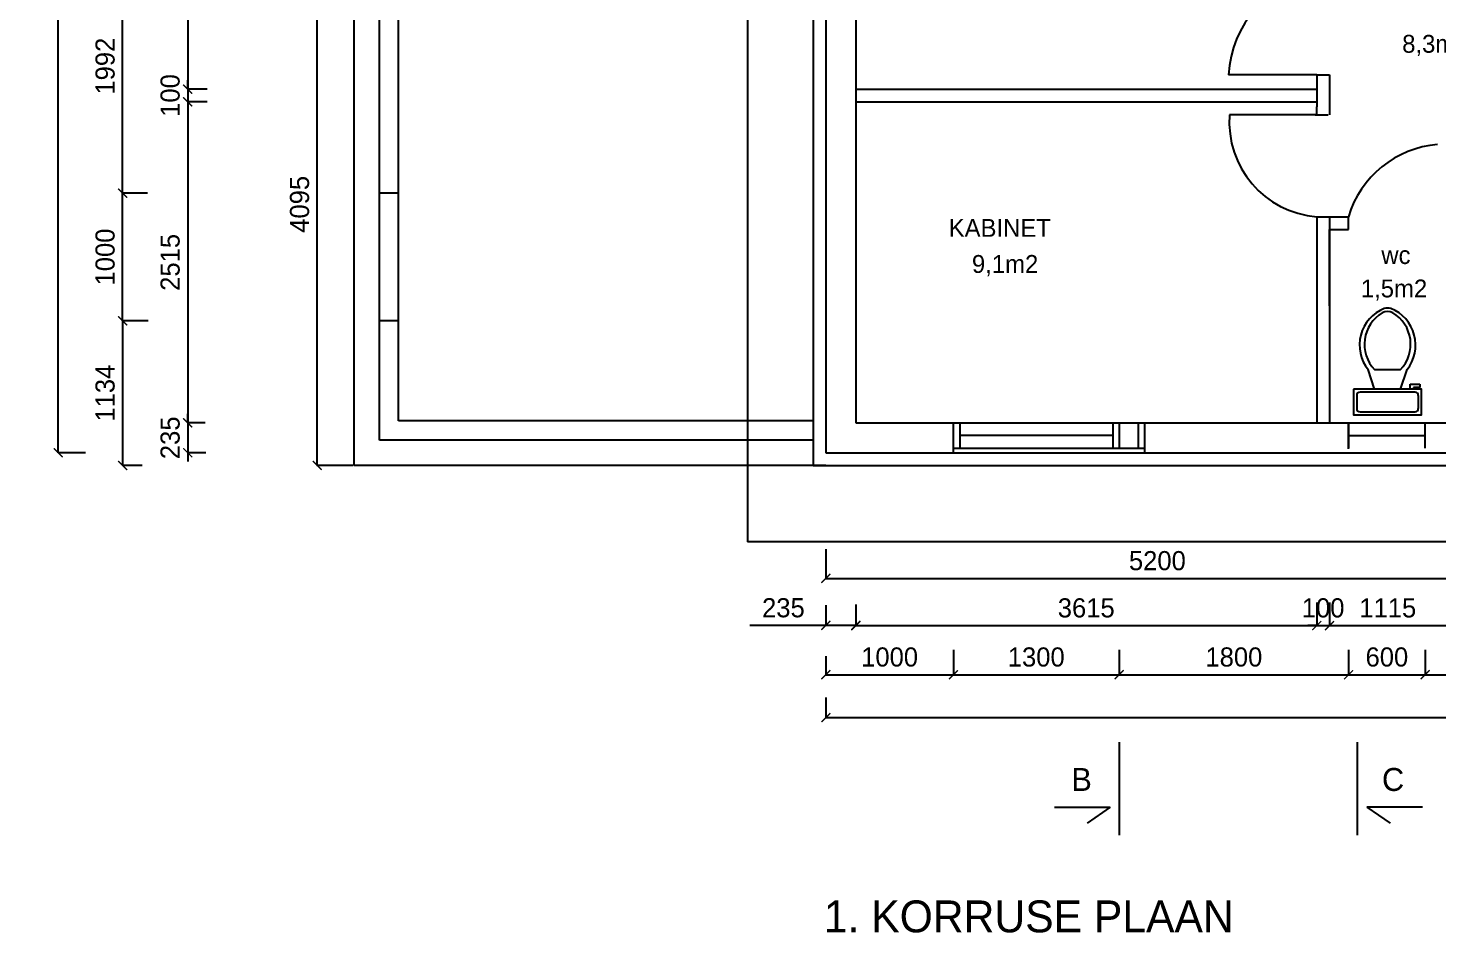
# Model space of a CAD drawing. Header units: millimetres. Extents: x -183747 to 314141, y 291435 to 411008.
# Drawn here: x -183747 to -172692, y 385616 to 392706 of the extents above; entities that cross this region are included whole.
import ezdxf

# ---------------------------------------------------------------- set-up
doc = ezdxf.new("R2010")
doc.units = ezdxf.units.MM
for name, color, linetype in [('kivivooder', 254, 'Continuous'), ('kollane', 5, 'Continuous'), ('pun', 1, 'Continuous'), ('TEKST', 7, 'Continuous'), ('uks', 5, 'Continuous')]:
    doc.layers.add(name, color=color, linetype=linetype)
doc.dimstyles.new('ISO-25', dxfattribs={"dimtxt": 2.5, "dimasz": 2.5, "dimexe": 1.25, "dimexo": 0.625, "dimgap": 6.25, "dimtad": 1, "dimdec": 0, "dimtxsty": 'Standard', "dimcen": 2.5, "dimadec": 0, "dimazin": 0, "dimtfac": 1, "dimtdec": 0, "dimtmove": 0, "dimatfit": 3, "dimfxl": 0, "dimarcsym": 0})

# ---------------------------------------------------------------- blocks, each defined once
blk = doc.blocks.new('_ArchTick')
at = {"color": 0, "linetype": 'ByBlock', "const_width": 0.15}
blk.add_lwpolyline([(-0.5, -0.5), (0.5, 0.5)], dxfattribs=at)
blk = doc.blocks.new('*D84')
at = {"layer": 'Defpoints', "color": 0}
for p in [(-181480, 393374), (-181191, 393374), (-181191, 389279)]:
    blk.add_point(p, dxfattribs=at)
at = {"layer": 'pun', "color": 0, "lineweight": -2}
for p, q in [((-181198, 393374), (-181482, 393374)), ((-181480, 389279), (-181480, 393374)), ((-181198, 389279), (-181482, 389279))]:
    blk.add_line(p, q, dxfattribs=at)
at = {"layer": 'pun', "color": 0, "lineweight": -2, "xscale": 70, "yscale": 70, "zscale": 70}
for p, rotation in [((-181480, 393374), 90), ((-181480, 389279), 270)]:
    blk.add_blockref('_ArchTick', p, dxfattribs=dict(at, rotation=rotation))
at = {"layer": 'pun', "color": 0, "insert": (-181618, 391326), "char_height": 150, "attachment_point": 5, "rotation": 90}
blk.add_mtext('4095', dxfattribs=at)
blk = doc.blocks.new('*D57')
at = {"layer": 'Defpoints', "color": 0}
for p in [(-176491, 387841), (-175191, 387841), (-175191, 387639)]:
    blk.add_point(p, dxfattribs=at)
at = {"layer": 'pun', "color": 0, "lineweight": -2}
for p, q in [((-176491, 387835), (-176491, 387638)), ((-175191, 387835), (-175191, 387638)), ((-176491, 387639), (-175191, 387639))]:
    blk.add_line(p, q, dxfattribs=at)
at = {"layer": 'pun', "color": 0, "lineweight": -2, "xscale": 70, "yscale": 70, "zscale": 70, "rotation": 180}
blk.add_blockref('_ArchTick', (-176491, 387639), dxfattribs=at)
at = {"layer": 'pun', "color": 0, "lineweight": -2, "xscale": 70, "yscale": 70, "zscale": 70}
blk.add_blockref('_ArchTick', (-175191, 387639), dxfattribs=at)
at = {"layer": 'pun', "color": 0, "insert": (-175841, 387777), "char_height": 150, "attachment_point": 5}
blk.add_mtext('1300', dxfattribs=at)
blk = doc.blocks.new('*D56')
at = {"layer": 'Defpoints', "color": 0}
for p in [(-177491, 388630), (-172291, 388630), (-172291, 388394)]:
    blk.add_point(p, dxfattribs=at)
at = {"layer": 'pun', "color": 0, "lineweight": -2}
for p, q in [((-177491, 388623), (-177491, 388393)), ((-172291, 388623), (-172291, 388393)), ((-177491, 388394), (-172291, 388394))]:
    blk.add_line(p, q, dxfattribs=at)
at = {"layer": 'pun', "color": 0, "lineweight": -2, "xscale": 70, "yscale": 70, "zscale": 70, "rotation": 180}
blk.add_blockref('_ArchTick', (-177491, 388394), dxfattribs=at)
at = {"layer": 'pun', "color": 0, "lineweight": -2, "xscale": 70, "yscale": 70, "zscale": 70}
blk.add_blockref('_ArchTick', (-172291, 388394), dxfattribs=at)
at = {"layer": 'pun', "color": 0, "insert": (-174891, 388532), "char_height": 150, "attachment_point": 5}
blk.add_mtext('5200', dxfattribs=at)
blk = doc.blocks.new('*D55')
at = {"layer": 'Defpoints', "color": 0}
for p in [(-177256, 388197), (-173641, 388212), (-173641, 388024)]:
    blk.add_point(p, dxfattribs=at)
at = {"layer": 'pun', "color": 0, "lineweight": -2}
for p, q in [((-177256, 388190), (-177256, 388023)), ((-173641, 388205), (-173641, 388023)), ((-177256, 388024), (-173641, 388024))]:
    blk.add_line(p, q, dxfattribs=at)
at = {"layer": 'pun', "color": 0, "lineweight": -2, "xscale": 70, "yscale": 70, "zscale": 70, "rotation": 180}
blk.add_blockref('_ArchTick', (-177256, 388024), dxfattribs=at)
at = {"layer": 'pun', "color": 0, "lineweight": -2, "xscale": 70, "yscale": 70, "zscale": 70}
blk.add_blockref('_ArchTick', (-173641, 388024), dxfattribs=at)
at = {"layer": 'pun', "color": 0, "insert": (-175449, 388162), "char_height": 150, "attachment_point": 5}
blk.add_mtext('3615', dxfattribs=at)
blk = doc.blocks.new('*D54')
at = {"layer": 'Defpoints', "color": 0}
for p in [(-177491, 387467), (-166091, 387466), (-166091, 387303)]:
    blk.add_point(p, dxfattribs=at)
at = {"layer": 'pun', "color": 0, "lineweight": -2}
for p, q in [((-177491, 387461), (-177491, 387302)), ((-166091, 387460), (-166091, 387302)), ((-177491, 387303), (-166091, 387303))]:
    blk.add_line(p, q, dxfattribs=at)
at = {"layer": 'pun', "color": 0, "lineweight": -2, "xscale": 70, "yscale": 70, "zscale": 70, "rotation": 180}
blk.add_blockref('_ArchTick', (-177491, 387303), dxfattribs=at)
at = {"layer": 'pun', "color": 0, "lineweight": -2, "xscale": 70, "yscale": 70, "zscale": 70}
blk.add_blockref('_ArchTick', (-166091, 387303), dxfattribs=at)
at = {"layer": 'pun', "color": 0, "insert": (-171791, 387441), "char_height": 150, "attachment_point": 5}
blk.add_mtext('11400', dxfattribs=at)
blk = doc.blocks.new('*D53')
at = {"layer": 'Defpoints', "color": 0}
for p in [(-183511, 398082), (-183292, 398082), (-183292, 389379)]:
    blk.add_point(p, dxfattribs=at)
at = {"layer": 'pun', "color": 0, "lineweight": -2}
for p, q in [((-183298, 398082), (-183512, 398082)), ((-183511, 389379), (-183511, 398082)), ((-183298, 389379), (-183512, 389379))]:
    blk.add_line(p, q, dxfattribs=at)
at = {"layer": 'pun', "color": 0, "lineweight": -2, "xscale": 70, "yscale": 70, "zscale": 70}
for p, rotation in [((-183511, 398082), 90), ((-183511, 389379), 270)]:
    blk.add_blockref('_ArchTick', p, dxfattribs=dict(at, rotation=rotation))
at = {"layer": 'pun', "color": 0, "insert": (-183648, 393730), "char_height": 150, "attachment_point": 5, "rotation": 90}
blk.add_mtext('8703', dxfattribs=at)
blk = doc.blocks.new('*D50')
at = {"layer": 'Defpoints', "color": 0}
for p in [(-182338, 392129), (-182496, 389614), (-182353, 389614)]:
    blk.add_point(p, dxfattribs=at)
at = {"layer": 'pun', "color": 0, "lineweight": -2}
for p, q in [((-182344, 392129), (-182497, 392129)), ((-182496, 392129), (-182496, 389614)), ((-182359, 389614), (-182497, 389614))]:
    blk.add_line(p, q, dxfattribs=at)
at = {"layer": 'pun', "color": 0, "lineweight": -2, "xscale": 70, "yscale": 70, "zscale": 70}
for p, rotation in [((-182496, 392129), 90), ((-182496, 389614), 270)]:
    blk.add_blockref('_ArchTick', p, dxfattribs=dict(at, rotation=rotation))
at = {"layer": 'pun', "color": 0, "insert": (-182633, 390871), "char_height": 150, "attachment_point": 5, "rotation": 90}
blk.add_mtext('2515', dxfattribs=at)
blk = doc.blocks.new('*D49')
at = {"layer": 'Defpoints', "color": 0}
for p in [(-182799, 390413), (-183006, 389279), (-182847, 389279)]:
    blk.add_point(p, dxfattribs=at)
at = {"layer": 'pun', "color": 0, "lineweight": -2}
for p, q in [((-182805, 390413), (-183007, 390413)), ((-183006, 390413), (-183006, 389279)), ((-182853, 389279), (-183007, 389279))]:
    blk.add_line(p, q, dxfattribs=at)
at = {"layer": 'pun', "color": 0, "lineweight": -2, "xscale": 70, "yscale": 70, "zscale": 70}
for p, rotation in [((-183006, 390413), 90), ((-183006, 389279), 270)]:
    blk.add_blockref('_ArchTick', p, dxfattribs=dict(at, rotation=rotation))
at = {"layer": 'pun', "color": 0, "insert": (-183143, 389846), "char_height": 150, "attachment_point": 5, "rotation": 90}
blk.add_mtext('1134', dxfattribs=at)
blk = doc.blocks.new('*D48')
at = {"layer": 'Defpoints', "color": 0}
for p in [(-177491, 387791), (-176491, 387791), (-176491, 387639)]:
    blk.add_point(p, dxfattribs=at)
at = {"layer": 'pun', "color": 0, "lineweight": -2}
for p, q in [((-177491, 387785), (-177491, 387638)), ((-176491, 387785), (-176491, 387638)), ((-177491, 387639), (-176491, 387639))]:
    blk.add_line(p, q, dxfattribs=at)
at = {"layer": 'pun', "color": 0, "lineweight": -2, "xscale": 70, "yscale": 70, "zscale": 70, "rotation": 180}
blk.add_blockref('_ArchTick', (-177491, 387639), dxfattribs=at)
at = {"layer": 'pun', "color": 0, "lineweight": -2, "xscale": 70, "yscale": 70, "zscale": 70}
blk.add_blockref('_ArchTick', (-176491, 387639), dxfattribs=at)
at = {"layer": 'pun', "color": 0, "insert": (-176991, 387777), "char_height": 150, "attachment_point": 5}
blk.add_mtext('1000', dxfattribs=at)
blk = doc.blocks.new('*D47')
at = {"layer": 'Defpoints', "color": 0}
for p in [(-177491, 388191), (-177256, 388197), (-177256, 388026)]:
    blk.add_point(p, dxfattribs=at)
at = {"layer": 'pun', "color": 0, "lineweight": -2}
for p, q in [((-177491, 388185), (-177491, 388025)), ((-177256, 388190), (-177256, 388025)), ((-177491, 388026), (-178086, 388026)), ((-177256, 388026), (-177491, 388026))]:
    blk.add_line(p, q, dxfattribs=at)
at = {"layer": 'pun', "color": 0, "lineweight": -2, "xscale": 70, "yscale": 70, "zscale": 70, "rotation": 180}
blk.add_blockref('_ArchTick', (-177491, 388026), dxfattribs=at)
at = {"layer": 'pun', "color": 0, "lineweight": -2, "xscale": 70, "yscale": 70, "zscale": 70}
blk.add_blockref('_ArchTick', (-177256, 388026), dxfattribs=at)
at = {"layer": 'pun', "color": 0, "insert": (-177824, 388163), "char_height": 150, "attachment_point": 5}
blk.add_mtext('235', dxfattribs=at)
blk = doc.blocks.new('*D46')
at = {"layer": 'Defpoints', "color": 0}
for p in [(-182353, 389614), (-182496, 389379), (-182348, 389379)]:
    blk.add_point(p, dxfattribs=at)
at = {"layer": 'pun', "color": 0, "lineweight": -2}
for p, q in [((-182359, 389614), (-182497, 389614)), ((-182496, 389614), (-182496, 389684)), ((-182496, 389614), (-182496, 389379)), ((-182354, 389379), (-182497, 389379)), ((-182496, 389379), (-182496, 389309))]:
    blk.add_line(p, q, dxfattribs=at)
at = {"layer": 'pun', "color": 0, "lineweight": -2, "xscale": 70, "yscale": 70, "zscale": 70}
for p, rotation in [((-182496, 389614), 270), ((-182496, 389379), 90)]:
    blk.add_blockref('_ArchTick', p, dxfattribs=dict(at, rotation=rotation))
at = {"layer": 'pun', "color": 0, "insert": (-182633, 389496), "char_height": 150, "attachment_point": 5, "rotation": 90}
blk.add_mtext('235', dxfattribs=at)
blk = doc.blocks.new('*D44')
at = {"layer": 'Defpoints', "color": 0}
for p in [(-182496, 392129), (-182338, 392229), (-182338, 392129)]:
    blk.add_point(p, dxfattribs=at)
at = {"layer": 'pun', "color": 0, "lineweight": -2}
for p, q in [((-182496, 392229), (-182496, 392299)), ((-182344, 392229), (-182497, 392229)), ((-182344, 392129), (-182497, 392129)), ((-182496, 392229), (-182496, 392129)), ((-182496, 392129), (-182496, 392059))]:
    blk.add_line(p, q, dxfattribs=at)
at = {"layer": 'pun', "color": 0, "lineweight": -2, "xscale": 70, "yscale": 70, "zscale": 70}
for p, rotation in [((-182496, 392229), 270), ((-182496, 392129), 90)]:
    blk.add_blockref('_ArchTick', p, dxfattribs=dict(at, rotation=rotation))
at = {"layer": 'pun', "color": 0, "insert": (-182633, 392179), "char_height": 150, "attachment_point": 5, "rotation": 90}
blk.add_mtext('100', dxfattribs=at)
blk = doc.blocks.new('*D43')
at = {"layer": 'Defpoints', "color": 0}
for p in [(-182207, 395468), (-182496, 392229), (-182338, 392229)]:
    blk.add_point(p, dxfattribs=at)
at = {"layer": 'pun', "color": 0, "lineweight": -2}
for p, q in [((-182213, 395468), (-182497, 395468)), ((-182496, 395468), (-182496, 392229)), ((-182344, 392229), (-182497, 392229))]:
    blk.add_line(p, q, dxfattribs=at)
at = {"layer": 'pun', "color": 0, "lineweight": -2, "xscale": 70, "yscale": 70, "zscale": 70}
for p, rotation in [((-182496, 395468), 90), ((-182496, 392229), 270)]:
    blk.add_blockref('_ArchTick', p, dxfattribs=dict(at, rotation=rotation))
at = {"layer": 'pun', "color": 0, "insert": (-182633, 393849), "char_height": 150, "attachment_point": 5, "rotation": 90}
blk.add_mtext('3240', dxfattribs=at)
blk = doc.blocks.new('*D37')
at = {"layer": 'Defpoints', "color": 0}
for p in [(-173391, 387841), (-172791, 387841), (-172791, 387639)]:
    blk.add_point(p, dxfattribs=at)
at = {"layer": 'pun', "color": 0, "lineweight": -2}
for p, q in [((-173391, 387835), (-173391, 387638)), ((-172791, 387835), (-172791, 387638)), ((-173391, 387639), (-172791, 387639))]:
    blk.add_line(p, q, dxfattribs=at)
at = {"layer": 'pun', "color": 0, "lineweight": -2, "xscale": 70, "yscale": 70, "zscale": 70, "rotation": 180}
blk.add_blockref('_ArchTick', (-173391, 387639), dxfattribs=at)
at = {"layer": 'pun', "color": 0, "lineweight": -2, "xscale": 70, "yscale": 70, "zscale": 70}
blk.add_blockref('_ArchTick', (-172791, 387639), dxfattribs=at)
at = {"layer": 'pun', "color": 0, "insert": (-173091, 387777), "char_height": 150, "attachment_point": 5}
blk.add_mtext('600', dxfattribs=at)
blk = doc.blocks.new('*D36')
at = {"layer": 'Defpoints', "color": 0}
for p in [(-173641, 388212), (-172526, 388197), (-172526, 388024)]:
    blk.add_point(p, dxfattribs=at)
at = {"layer": 'pun', "color": 0, "lineweight": -2}
for p, q in [((-173641, 388205), (-173641, 388023)), ((-172526, 388190), (-172526, 388023)), ((-173641, 388024), (-172526, 388024))]:
    blk.add_line(p, q, dxfattribs=at)
at = {"layer": 'pun', "color": 0, "lineweight": -2, "xscale": 70, "yscale": 70, "zscale": 70, "rotation": 180}
blk.add_blockref('_ArchTick', (-173641, 388024), dxfattribs=at)
at = {"layer": 'pun', "color": 0, "lineweight": -2, "xscale": 70, "yscale": 70, "zscale": 70}
blk.add_blockref('_ArchTick', (-172526, 388024), dxfattribs=at)
at = {"layer": 'pun', "color": 0, "insert": (-173084, 388162), "char_height": 150, "attachment_point": 5}
blk.add_mtext('1115', dxfattribs=at)
blk = doc.blocks.new('*D35')
at = {"layer": 'Defpoints', "color": 0}
for p in [(-172791, 387841), (-172091, 387839), (-172091, 387639)]:
    blk.add_point(p, dxfattribs=at)
at = {"layer": 'pun', "color": 0, "lineweight": -2}
for p, q in [((-172791, 387835), (-172791, 387638)), ((-172091, 387833), (-172091, 387638)), ((-172791, 387639), (-172091, 387639))]:
    blk.add_line(p, q, dxfattribs=at)
at = {"layer": 'pun', "color": 0, "lineweight": -2, "xscale": 70, "yscale": 70, "zscale": 70, "rotation": 180}
blk.add_blockref('_ArchTick', (-172791, 387639), dxfattribs=at)
at = {"layer": 'pun', "color": 0, "lineweight": -2, "xscale": 70, "yscale": 70, "zscale": 70}
blk.add_blockref('_ArchTick', (-172091, 387639), dxfattribs=at)
at = {"layer": 'pun', "color": 0, "insert": (-172441, 387777), "char_height": 150, "attachment_point": 5}
blk.add_mtext('700', dxfattribs=at)
blk = doc.blocks.new('Toilet - top')
for p, q in [((9.5, -6), (9.5, -2)), ((-10, -8.5), (-8, -8.5)), ((-10, -9.5), (-10, -8.5)), ((-8, -8.5), (-8, -8)), ((-7, -8), (-7, -9.5)), ((-4, -8), (-6, -14)), ((4, -8), (6, -14)), ((-7, -9.5), (-10, -9.5)), ((4, -14), (-4, -14))]:
    blk.add_line(p, q)
blk.add_lwpolyline([(10.5, -8), (10.5, 0), (-10.5, 0), (-10.5, -8)], close=True)
for points in [[(-9.5, -2), (-9.5, -6)], [(8.5, -1), (-8.5, -1)], [(-8.5, -7), (8.5, -7)]]:
    blk.add_lwpolyline(points)
for centre, radius, start, end in [((-8.62, -1.88), 0.884, 81.8699, 188.1301), ((8.62, -1.88), 0.884, 351.8699, 98.1301), ((-8.62, -6.12), 0.884, 171.8699, 278.1301), ((8.62, -6.12), 0.884, 261.8699, 8.1301), ((3.52, -21.58), 12.17, 141.4691, 247.9714), ((4.2, -21.82), 11.33, 136.3677, 238.9468), ((-3.52, -21.58), 12.17, 292.0284, 38.5307), ((-4.2, -21.82), 11.33, 301.053, 43.6321), ((0, -27.88), 4, 245.7318, 294.2682), ((0, -29), 4, 254.8605, 285.1395)]:
    blk.add_arc(centre, radius, start, end)
blk = doc.blocks.new('*D33')
at = {"layer": 'Defpoints', "color": 0}
for p in [(-173641, 388212), (-173541, 388212), (-173541, 388024)]:
    blk.add_point(p, dxfattribs=at)
at = {"layer": 'pun', "color": 0, "lineweight": -2}
for p, q in [((-173641, 388205), (-173641, 388023)), ((-173541, 388205), (-173541, 388023)), ((-173641, 388024), (-173711, 388024)), ((-173641, 388024), (-173541, 388024)), ((-173541, 388024), (-173471, 388024))]:
    blk.add_line(p, q, dxfattribs=at)
at = {"layer": 'pun', "color": 0, "lineweight": -2, "xscale": 70, "yscale": 70, "zscale": 70}
blk.add_blockref('_ArchTick', (-173641, 388024), dxfattribs=at)
at = {"layer": 'pun', "color": 0, "lineweight": -2, "xscale": 70, "yscale": 70, "zscale": 70, "rotation": 180}
blk.add_blockref('_ArchTick', (-173541, 388024), dxfattribs=at)
at = {"layer": 'pun', "color": 0, "insert": (-173591, 388162), "char_height": 150, "attachment_point": 5}
blk.add_mtext('100', dxfattribs=at)
blk = doc.blocks.new('*D32')
at = {"layer": 'Defpoints', "color": 0}
for p in [(-175191, 387841), (-173391, 387841), (-173391, 387639)]:
    blk.add_point(p, dxfattribs=at)
at = {"layer": 'pun', "color": 0, "lineweight": -2}
for p, q in [((-175191, 387835), (-175191, 387638)), ((-173391, 387835), (-173391, 387638)), ((-175191, 387639), (-173391, 387639))]:
    blk.add_line(p, q, dxfattribs=at)
at = {"layer": 'pun', "color": 0, "lineweight": -2, "xscale": 70, "yscale": 70, "zscale": 70, "rotation": 180}
blk.add_blockref('_ArchTick', (-175191, 387639), dxfattribs=at)
at = {"layer": 'pun', "color": 0, "lineweight": -2, "xscale": 70, "yscale": 70, "zscale": 70}
blk.add_blockref('_ArchTick', (-173391, 387639), dxfattribs=at)
at = {"layer": 'pun', "color": 0, "insert": (-174291, 387777), "char_height": 150, "attachment_point": 5}
blk.add_mtext('1800', dxfattribs=at)
blk = doc.blocks.new('*D88')
at = {"layer": 'Defpoints', "color": 0}
for p in [(-183006, 391413), (-182805, 391413), (-182805, 390413)]:
    blk.add_point(p, dxfattribs=at)
at = {"layer": 'pun', "color": 0, "lineweight": -2}
for p, q in [((-182812, 391413), (-183007, 391413)), ((-183006, 390413), (-183006, 391413)), ((-182812, 390413), (-183007, 390413))]:
    blk.add_line(p, q, dxfattribs=at)
at = {"layer": 'pun', "color": 0, "lineweight": -2, "xscale": 70, "yscale": 70, "zscale": 70}
for p, rotation in [((-183006, 391413), 90), ((-183006, 390413), 270)]:
    blk.add_blockref('_ArchTick', p, dxfattribs=dict(at, rotation=rotation))
at = {"layer": 'pun', "color": 0, "insert": (-183143, 390913), "char_height": 150, "attachment_point": 5, "rotation": 90}
blk.add_mtext('1000', dxfattribs=at)
blk = doc.blocks.new('*D89')
at = {"layer": 'Defpoints', "color": 0}
for p in [(-183006, 393405), (-182805, 393405), (-182805, 391413)]:
    blk.add_point(p, dxfattribs=at)
at = {"layer": 'pun', "color": 0, "lineweight": -2}
for p, q in [((-182812, 393405), (-183007, 393405)), ((-183006, 391413), (-183006, 393405)), ((-182812, 391413), (-183007, 391413))]:
    blk.add_line(p, q, dxfattribs=at)
at = {"layer": 'pun', "color": 0, "lineweight": -2, "xscale": 70, "yscale": 70, "zscale": 70}
for p, rotation in [((-183006, 393405), 90), ((-183006, 391413), 270)]:
    blk.add_blockref('_ArchTick', p, dxfattribs=dict(at, rotation=rotation))
at = {"layer": 'pun', "color": 0, "insert": (-183143, 392409), "char_height": 150, "attachment_point": 5, "rotation": 90}
blk.add_mtext('1992', dxfattribs=at)

msp = doc.modelspace()

# ---------------------------------------------------------------- linework, layer by layer
for p, q in [((-177256.3601, 397846.64492), (-177256.3601, 389613.70935)), ((-177591.3601, 395678.70935), (-177591.3601, 389278.70935)), ((-177491.3601, 395678.70935), (-177491.3601, 389378.70935)), ((-173641.3601, 392341.69067), (-173541.3601, 392341.69067)), ((-173641.3601, 392341.69067), (-173641.3601, 392089.00367)), ((-173541.3601, 392341.69067), (-173541.3601, 392028.70935)), ((-177256.3601, 392228.70935), (-173641.3601, 392228.70935)), ((-177256.3601, 392128.70935), (-173641.3601, 392128.70935)), ((-173652.73408, 392028.70935), (-173552.73408, 392028.70935)), ((-173641.3601, 392028.70935), (-173641.3601, 392089.00367)), ((-173641.3601, 391228.70935), (-173541.3601, 391228.70935)), ((-173641.3601, 391228.70935), (-173641.3601, 389613.70935)), ((-173541.3601, 391228.70935), (-173393.00656, 391228.70935)), ((-173541.3601, 391228.70935), (-173541.3601, 389613.70935)), ((-173393.00656, 391128.70935), (-173393.00656, 391228.70935)), ((-173541.3601, 391128.70935), (-173393.00656, 391128.70935)), ((-173541.3601, 390531.64492), (-173541.3601, 391128.70935)), ((-177256.3601, 389613.70935), (-172526.3601, 389613.70935)), ((-177491.3601, 389378.70935), (-172291.3601, 389378.70935)), ((-177591.3601, 389278.70935), (-172191.3601, 389278.70935))]:
    msp.add_line(p, q)
at = {"layer": 'kivivooder'}
for p, q in [((-180991.3601, 389478.70935), (-180991.3601, 395576.45201)), ((-180841.3601, 389628.70935), (-180841.3601, 395426.45201)), ((-180841.3601, 391412.83552), (-180991.3601, 391412.83552)), ((-180841.3601, 390412.83552), (-180991.3601, 390412.83552)), ((-177591.3601, 389628.70935), (-180841.3601, 389628.70935)), ((-176491.3601, 389613.70935), (-174990.7351, 389613.70935)), ((-176491.3601, 389613.70935), (-176491.3601, 389378.70935)), ((-176440.7351, 389613.70935), (-176440.7351, 389413.70935)), ((-175240.7351, 389613.70935), (-175240.7351, 389413.70935)), ((-175190.7351, 389613.70935), (-175190.7351, 389413.70935)), ((-175040.7351, 389613.70935), (-175040.7351, 389413.70935)), ((-174990.7351, 389613.70935), (-174990.7351, 389378.70935)), ((-177591.3601, 389478.70935), (-180991.3601, 389478.70935)), ((-175240.7351, 389513.70935), (-176440.7351, 389513.70935)), ((-176491.3601, 389413.70935), (-174990.7351, 389413.70935))]:
    msp.add_line(p, q, dxfattribs=at)
at = {"layer": 'kollane'}
for p, q in [((-181191.3601, 389278.70935), (-181191.3601, 397338.37791)), ((-177491.3601, 389278.70935), (-181191.3601, 389278.70935))]:
    msp.add_line(p, q, dxfattribs=at)
at = {"layer": 'uks'}
for p, q in [((-178106.3601, 398781.64492), (-178106.3601, 388681.64492)), ((-173641.3601, 392341.69067), (-174332.81414, 392341.69067)), ((-173641.3601, 392028.70935), (-174325.03052, 392028.70935)), ((-176491.3601, 389613.70935), (-176491.3601, 389413.70935)), ((-175191.3601, 389613.70935), (-175191.3601, 389413.70935)), ((-173391.3601, 389613.70935), (-173391.3601, 389413.70935)), ((-173391.3601, 389410.77581), (-173391.3601, 389610.77581)), ((-172791.3601, 389413.70935), (-172791.3601, 389613.70935)), ((-173391.3601, 389513.70935), (-172791.3601, 389513.70935)), ((-169006.3601, 388681.64492), (-178106.3601, 388681.64492)), ((-175187.70429, 386382.26671), (-175187.70429, 387110.99519)), ((-173320.38145, 386382.26671), (-173320.38145, 387110.99519)), ((-175697.29004, 386601.82609), (-175260.29859, 386601.82609)), ((-175260.29859, 386601.82609), (-175442.37834, 386474.53381)), ((-172810.79569, 386601.82609), (-173247.78715, 386601.82609)), ((-173247.78715, 386601.82609), (-173065.70739, 386474.53381))]:
    msp.add_line(p, q, dxfattribs=at)
for centre, radius, start, end in [((-173466.69663, 392291.90804), 867.54703, 101.614760151, 176.710377203), ((-173581.68542, 391971.8349), 745.5177, 175.624737859, 265.408869364), ((-172627.4371, 390997.91664), 799.60107, 94.703690916, 163.223757645)]:
    msp.add_arc(centre, radius, start, end, dxfattribs=at)

# ---------------------------------------------------------------- block references
at = {"layer": 'pun', "xscale": 25.40000000000146, "yscale": 25.40000000000009, "zscale": 25.4, "rotation": 179.9997757749412}
msp.add_blockref('Toilet - top', (-173085.69436, 389675.03597), dxfattribs=at)

# ---------------------------------------------------------------- texts
at = {"layer": 'TEKST'}
msp.add_text('1. KORRUSE PLAAN', height=250, dxfattribs=at).set_placement((-177506.6052, 385619.7262))
at = {"layer": 'uks'}
for s, height, p in [('8,3m2', 140, (-172971.17312, 392514.17995)), ('KABINET', 140, (-176527.60164, 391071.3046)), ('9,1m2', 140, (-176345.39165, 390788.58798)), ('wc', 140, (-173134.42789, 390858.29564)), ('1,5m2', 140, (-173295.2278, 390596.42418)), ('B', 180, (-175565.57443, 386728.11171)), ('C', 180, (-173129.36619, 386728.11171))]:
    msp.add_text(s, height=height, dxfattribs=at).set_placement(p)

# ---------------------------------------------------------------- dimensions: what is measured, and where the dimension line sits
at = {"layer": 'pun'}
for base, p1, p2, picture, middle in [((-183510.9098, 398081.64492), (-183291.93702, 389378.70935), (-183291.93702, 398081.64492), '*D53', (-183648.4098, 393730.17714)), ((-182495.97727, 392228.70935), (-182206.75349, 395468.44387), (-182337.81428, 392228.70935), '*D43', (-182633.47727, 393848.57661)), ((-183005.78269, 393404.98238), (-182805.29289, 391412.83552), (-182805.29289, 393404.98238), '*D89', (-183143.28269, 392408.90895)), ((-181480.48375, 393373.84956), (-181191.3601, 389278.70935), (-181191.3601, 393373.84956), '*D84', (-181617.98375, 391326.27946)), ((-182495.97727, 392128.70935), (-182337.81428, 392228.70935), (-182337.81428, 392128.70935), '*D44', (-182633.47727, 392178.70935)), ((-182495.97727, 389613.70935), (-182337.81428, 392128.70935), (-182352.81428, 389613.70935), '*D50', (-182633.47727, 390871.20935)), ((-183005.78269, 391412.83552), (-182805.29289, 390412.83552), (-182805.29289, 391412.83552), '*D88', (-183143.28269, 390912.83552)), ((-183005.78269, 389278.70935), (-182799.04289, 390412.83552), (-182846.66589, 389278.70935), '*D49', (-183143.28269, 389845.77244)), ((-182495.97727, 389378.70935), (-182352.81428, 389613.70935), (-182348.0105, 389378.70935), '*D46', (-182633.47727, 389496.20935))]:
    dim = msp.add_linear_dim(base=base, p1=p1, p2=p2, angle=90, dimstyle='ISO-25', override={"dimtxt": 150, "dimasz": 70, "dimexo": 6.25, "dimgap": 62.5, "dimblk1": 'ArchTick', "dimblk2": 'ArchTick', "dimsah": 1, "dimtix": 1}, dxfattribs=at)
    dim.commit()
    dim.dimension.update_dxf_attribs({"geometry": picture, "text_midpoint": middle})
for base, p1, p2, picture, middle in [((-172291.3601, 388394.42016), (-177491.3601, 388629.50325), (-172291.3601, 388629.50325), '*D56', (-174891.3601, 388531.92016)), ((-173641.3601, 388024.12097), (-177256.3601, 388196.63448), (-173641.3601, 388211.63448), '*D55', (-175448.8601, 388161.62097)), ((-173541.3601, 388024.12097), (-173641.3601, 388211.63448), (-173541.3601, 388211.63448), '*D33', (-173591.3601, 388161.62097)), ((-172526.3601, 388024.12097), (-173641.3601, 388211.63448), (-172526.3601, 388196.63448), '*D36', (-173083.8601, 388161.62097)), ((-176491.3601, 387639.10877), (-177491.3601, 387791.41728), (-176491.3601, 387791.41728), '*D48', (-176991.3601, 387776.60877)), ((-175191.3601, 387639.10877), (-176491.3601, 387841.41728), (-175191.3601, 387841.41728), '*D57', (-175841.3601, 387776.60877)), ((-173391.3601, 387639.10877), (-175191.3601, 387841.41728), (-173391.3601, 387841.41728), '*D32', (-174291.3601, 387776.60877)), ((-172791.3601, 387639.10877), (-173391.3601, 387841.41728), (-172791.3601, 387841.41728), '*D37', (-173091.3601, 387776.60877)), ((-172091.3601, 387639.10877), (-172791.3601, 387841.41728), (-172091.3601, 387839.2419), '*D35', (-172441.3601, 387776.60877)), ((-166091.3601, 387303.39669), (-177491.3601, 387467.10541), (-166091.3601, 387465.85541), '*D54', (-171791.3601, 387440.89669))]:
    dim = msp.add_linear_dim(base=base, p1=p1, p2=p2, dimstyle='ISO-25', override={"dimtxt": 150, "dimasz": 70, "dimexo": 6.25, "dimgap": 62.5, "dimblk1": 'ArchTick', "dimblk2": 'ArchTick', "dimsah": 1, "dimtix": 1}, dxfattribs=at)
    dim.commit()
    dim.dimension.update_dxf_attribs({"geometry": picture, "text_midpoint": middle})
dim = msp.add_linear_dim(base=(-177256.3601, 388025.76113), p1=(-177491.3601, 388191.34781), p2=(-177256.3601, 388196.63448), dimstyle='ISO-25', override={"dimtxt": 150, "dimasz": 70, "dimexo": 6.25, "dimgap": 62.5, "dimblk1": 'ArchTick', "dimblk2": 'ArchTick', "dimsah": 1, "dimtix": 1}, dxfattribs=at)
dim.commit()
dim.dimension.update_dxf_attribs({"geometry": '*D47', "text_midpoint": (-177823.8601, 388025.76113), "dimtype": 160})

doc.saveas('drawing.dxf')
